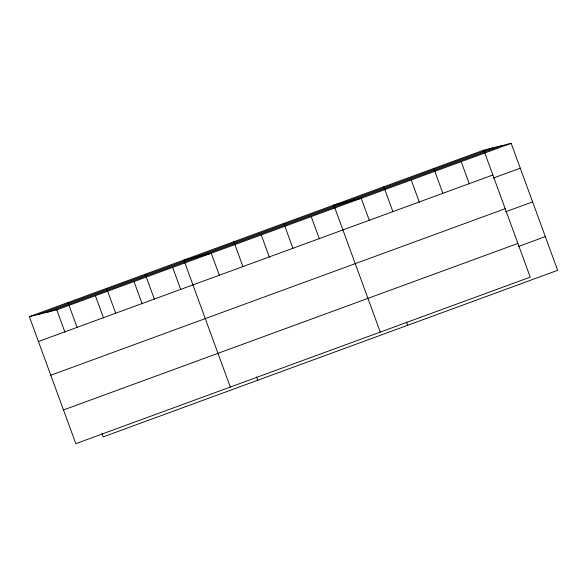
<?xml version="1.0" encoding="UTF-8"?>
<svg xmlns="http://www.w3.org/2000/svg" width="587" height="587" viewBox="0 0 587 587"><rect width="100%" height="100%" fill="white"/><g stroke="black" fill="none" stroke-linecap="round" stroke-linejoin="round"><path stroke-width="0.88" d="M483.769 150.14L530.237 277.137L75.826 443.662L29.35 316.672L483.769 150.14L511.174 143.338L557.65 270.328L103.231 436.86L101.999 433.485M38.397 314.427L492.816 147.895M47.716 312.108L502.134 145.583M29.35 316.672L56.763 309.863L511.174 143.338M38.441 341.524L492.86 174.992M493.161 178.125L520.273 168.19M50.783 375.225L505.194 208.701M505.495 211.834L532.607 201.899M63.484 409.953L517.903 243.429M518.204 246.562L545.316 236.627M461.191 161.66L469.343 183.936M433.786 168.462L442.877 193.314M411.208 179.974L419.36 202.258M383.795 186.776L392.894 211.628M369.377 220.573L361.218 198.296L333.812 205.098L380.281 332.088M406.461 321.911L407.694 325.286M311.235 216.61L319.387 238.894M283.822 223.412L292.92 248.264M261.244 234.932L269.404 257.209M233.839 241.734L242.93 266.586M219.413 275.53L211.261 253.246L183.856 260.048L230.324 387.038M256.504 376.869L257.737 380.237M172.637 267.401L180.789 289.685M145.224 274.202L154.322 299.054M134.012 281.555L142.164 303.839M106.599 288.356L115.698 313.209M95.388 295.709L103.539 317.993M67.975 302.51L77.073 327.37M56.763 309.863L64.915 332.147"/></g></svg>
